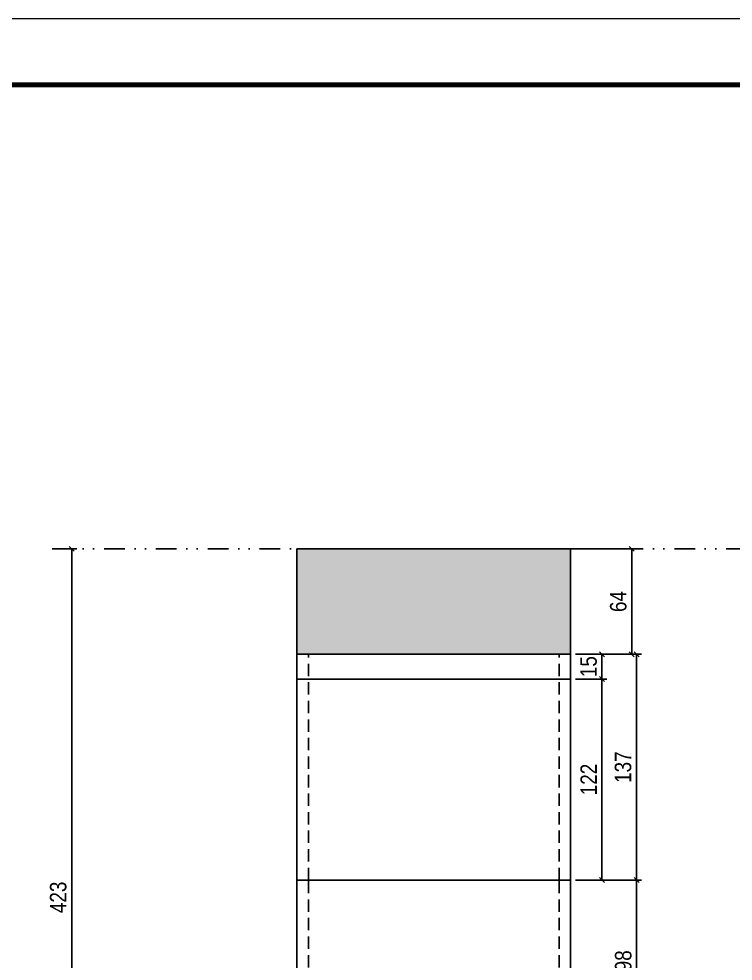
# Model space of a CAD drawing. Header units: millimetres. Extents: x 787 to 8287, y -592 to 17063.
# Drawn here: x 1859 to 2292, y 4481 to 5053 of the extents above; entities that cross this region are included whole.
import ezdxf

# ---------------------------------------------------------------- set-up
doc = ezdxf.new("R2010")
doc.units = ezdxf.units.MM
for name, pattern in [('DASHED', [0.75, 0.5, -0.25]), ('DIVIDE2', [0.625, 0.25, -0.125, 0, -0.125, 0, -0.125]), ('HIDDEN', [0.375, 0.25, -0.125])]:
    doc.linetypes.add(name, pattern=pattern)
for name, color, linetype in [('COTA', 241, 'Continuous'), ('Nível', 160, 'Continuous'), ('Painéis', 200, 'Continuous'), ('Sarrafo de Pressão', 42, 'HIDDEN')]:
    doc.layers.add(name, color=color, linetype=linetype)
doc.layers.add('Folhas', color=255, linetype='Continuous', lineweight=9)
doc.layers.add('SARRAFO DE PRESSAO', color=251, linetype='DASHED', lineweight=9)
doc.styles.add('COTA TECNICA', font='techl___.ttf', dxfattribs={"height": 10})
doc.styles.add('COTA TECNICA-50', font='techl___.ttf', dxfattribs={"height": 10})
doc.dimstyles.new('COTA PAINEL-50', dxfattribs={"dimtxt": 10, "dimasz": 3, "dimexe": 3, "dimexo": 3, "dimgap": 3, "dimtad": 1, "dimdec": 1, "dimzin": 12, "dimdsep": 46, "dimtxsty": 'COTA TECNICA-50', "dimblk1": 'OBLIQUE', "dimblk2": 'OBLIQUE', "dimsah": 1, "dimcen": 0.9, "dimclrd": 4, "dimclre": 4, "dimclrt": 240, "dimadec": 1, "dimazin": 3, "dimtfac": 1, "dimtdec": 1, "dimtmove": 0, "dimatfit": 3, "dimfxl": 0, "dimtolj": 1, "dimtzin": 12, "dimarcsym": 0})
doc.dimstyles.new('PAINEL', dxfattribs={"dimtxt": 10, "dimasz": 3, "dimexe": 3, "dimexo": 3, "dimgap": 3, "dimtad": 1, "dimdec": 1, "dimzin": 12, "dimdsep": 46, "dimtxsty": 'COTA TECNICA', "dimblk1": 'OBLIQUE', "dimblk2": 'OBLIQUE', "dimsah": 1, "dimcen": 0.9, "dimclrd": 4, "dimclre": 4, "dimclrt": 240, "dimadec": 1, "dimazin": 3, "dimtfac": 1, "dimtdec": 1, "dimtmove": 0, "dimatfit": 3, "dimfxl": 0, "dimtolj": 1, "dimtzin": 12, "dimarcsym": 0})

# ---------------------------------------------------------------- blocks, each defined once
blk = doc.blocks.new('9999999999')
at = {"layer": 'Folhas'}
blk.add_lwpolyline([(98138.98, 34190.21), (99623.98, 34190.21), (99623.98, 35240.21), (98138.98, 35240.21)], close=True, dxfattribs=at)
at = {"layer": 'Folhas', "color": 30, "const_width": 3}
blk.add_lwpolyline([(98213.98, 34230.21), (99583.98, 34230.21), (99583.98, 35200.21), (98213.98, 35200.21)], close=True, dxfattribs=at)
blk = doc.blocks.new('_Oblique')
at = {"color": 0, "linetype": 'ByBlock', "lineweight": -2}
blk.add_line((-0.5, -0.5), (0.5, 0.5), dxfattribs=at)
blk = doc.blocks.new('*D1318')
at = {"layer": 'COTA', "color": 4, "lineweight": -2}
for p, q in [((1882.04, 4731.1), (1893.89, 4731.1)), ((1890.89, 4308.1), (1890.89, 4731.1)), ((1882.04, 4308.1), (1893.89, 4308.1))]:
    blk.add_line(p, q, dxfattribs=at)
at = {"layer": 'Defpoints', "color": 0}
for p in [(1879.04, 4731.1), (1890.89, 4731.1), (1879.04, 4308.1)]:
    blk.add_point(p, dxfattribs=at)
at = {"layer": 'COTA', "color": 4, "lineweight": -2, "xscale": 3, "yscale": 3, "zscale": 3}
for p, rotation in [((1890.89, 4731.1), 90), ((1890.89, 4308.1), 270)]:
    blk.add_blockref('_Oblique', p, dxfattribs=dict(at, rotation=rotation))
at = {"layer": 'COTA', "color": 240, "insert": (1882.68, 4519.6), "char_height": 10, "attachment_point": 5, "rotation": 90, "style": 'COTA TECNICA-50'}
blk.add_mtext('\\A1;423', dxfattribs=at)
blk = doc.blocks.new('*D631')
at = {"layer": 'COTA', "color": 4, "lineweight": -2}
for p, q in [((2196.5, 4530.1), (2236.54, 4530.1)), ((2233.54, 4432.1), (2233.54, 4530.1)), ((2196.5, 4432.1), (2236.54, 4432.1))]:
    blk.add_line(p, q, dxfattribs=at)
at = {"layer": 'Defpoints', "color": 0}
for p in [(2193.5, 4530.1), (2233.54, 4530.1), (2193.5, 4432.1)]:
    blk.add_point(p, dxfattribs=at)
at = {"layer": 'COTA', "color": 4, "lineweight": -2, "xscale": 3, "yscale": 3, "zscale": 3}
for p, rotation in [((2233.54, 4530.1), 90), ((2233.54, 4432.1), 270)]:
    blk.add_blockref('_Oblique', p, dxfattribs=dict(at, rotation=rotation))
at = {"layer": 'COTA', "color": 240, "insert": (2225.44, 4481.1), "char_height": 10, "attachment_point": 5, "rotation": 90, "style": 'COTA TECNICA-50'}
blk.add_mtext('\\A1;98', dxfattribs=at)
blk = doc.blocks.new('*D632')
at = {"layer": 'COTA', "color": 4, "lineweight": -2}
for p, q in [((2162.5, 4731.1), (2233.54, 4731.1)), ((2230.54, 4667.1), (2230.54, 4731.1)), ((2196.5, 4667.1), (2233.54, 4667.1))]:
    blk.add_line(p, q, dxfattribs=at)
at = {"layer": 'Defpoints', "color": 0}
for p in [(2159.5, 4731.1), (2230.54, 4731.1), (2193.5, 4667.1)]:
    blk.add_point(p, dxfattribs=at)
at = {"layer": 'COTA', "color": 4, "lineweight": -2, "xscale": 3, "yscale": 3, "zscale": 3}
for p, rotation in [((2230.54, 4731.1), 90), ((2230.54, 4667.1), 270)]:
    blk.add_blockref('_Oblique', p, dxfattribs=dict(at, rotation=rotation))
at = {"layer": 'COTA', "color": 240, "insert": (2222.44, 4699.1), "char_height": 10, "attachment_point": 5, "rotation": 90, "style": 'COTA TECNICA-50'}
blk.add_mtext('\\A1;64', dxfattribs=at)
blk = doc.blocks.new('*D633')
at = {"layer": 'COTA', "color": 4, "lineweight": -2}
for p, q in [((2196.5, 4667.1), (2236.54, 4667.1)), ((2233.54, 4667.1), (2233.54, 4530.1)), ((2196.5, 4530.1), (2236.54, 4530.1))]:
    blk.add_line(p, q, dxfattribs=at)
at = {"layer": 'Defpoints', "color": 0}
for p in [(2193.5, 4667.1), (2193.5, 4530.1), (2233.54, 4530.1)]:
    blk.add_point(p, dxfattribs=at)
at = {"layer": 'COTA', "color": 4, "lineweight": -2, "xscale": 3, "yscale": 3, "zscale": 3}
for p, rotation in [((2233.54, 4667.1), 90), ((2233.54, 4530.1), 270)]:
    blk.add_blockref('_Oblique', p, dxfattribs=dict(at, rotation=rotation))
at = {"layer": 'COTA', "color": 240, "insert": (2225.32, 4598.6), "char_height": 10, "attachment_point": 5, "rotation": 90, "style": 'COTA TECNICA-50'}
blk.add_mtext('\\A1;137', dxfattribs=at)
blk = doc.blocks.new('*D1583')
at = {"layer": 'Defpoints', "color": 0}
for p in [(2193.5, 4652.1), (2212.52, 4652.1), (2193.5, 4530.1)]:
    blk.add_point(p, dxfattribs=at)
at = {"layer": 'Painéis', "color": 4, "lineweight": -2}
for p, q in [((2196.5, 4652.1), (2215.52, 4652.1)), ((2212.52, 4530.1), (2212.52, 4652.1)), ((2196.5, 4530.1), (2215.52, 4530.1))]:
    blk.add_line(p, q, dxfattribs=at)
at = {"layer": 'Painéis', "color": 4, "lineweight": -2, "xscale": 3, "yscale": 3, "zscale": 3}
for p, rotation in [((2212.52, 4652.1), 90), ((2212.52, 4530.1), 270)]:
    blk.add_blockref('_Oblique', p, dxfattribs=dict(at, rotation=rotation))
at = {"layer": 'Painéis', "color": 240, "insert": (2204.46, 4591.1), "char_height": 10, "attachment_point": 5, "rotation": 90, "style": 'COTA TECNICA'}
blk.add_mtext('\\A1;122', dxfattribs=at)
blk = doc.blocks.new('*D1584')
at = {"layer": 'Defpoints', "color": 0}
for p in [(2193.5, 4667.1), (2212.52, 4667.1), (2193.5, 4652.1)]:
    blk.add_point(p, dxfattribs=at)
at = {"layer": 'Painéis', "color": 4, "lineweight": -2}
for p, q in [((2196.5, 4667.1), (2215.52, 4667.1)), ((2212.52, 4652.1), (2212.52, 4667.1)), ((2196.5, 4652.1), (2215.52, 4652.1))]:
    blk.add_line(p, q, dxfattribs=at)
at = {"layer": 'Painéis', "color": 4, "lineweight": -2, "xscale": 3, "yscale": 3, "zscale": 3}
for p, rotation in [((2212.52, 4667.1), 90), ((2212.52, 4652.1), 270)]:
    blk.add_blockref('_Oblique', p, dxfattribs=dict(at, rotation=rotation))
at = {"layer": 'Painéis', "color": 240, "insert": (2204.41, 4659.6), "char_height": 10, "attachment_point": 5, "rotation": 90, "style": 'COTA TECNICA'}
blk.add_mtext('\\A1;15', dxfattribs=at)

msp = doc.modelspace()

# ---------------------------------------------------------------- hatches: boundary and pattern name
at = {"layer": 'COTA', "linetype": 'ByBlock'}
h = msp.add_hatch(dxfattribs=at)
h.set_pattern_fill('AR-CONC', color=256, scale=0.03)
h.set_pattern_definition([(50, (-6343.5835, 619.1103), (5.46554, -0.4781726), [0.5715, -6.2865]), (355, (-6343.5835, 619.1103), (-1.0573026, 5.7317054), [0.4572, -5.0292175]), (100.451445, (-6343.128, 619.0705), (4.4082374, 5.2535326), [0.4857003, -5.3427073]), (46.1842, (-6343.5835, 620.6343), (8.132371, -1.26127), [0.85725, -9.42975]), (96.63556, (-6342.906, 620.529), (7.122124, 7.422784), [0.728551, -8.014068]), (351.18415, (-6343.5835, 620.634), (7.122124, 7.422784), [0.685799, -7.543792]), (21, (-6342.8215, 620.2533), (4.5484317, -3.067956), [0.5715, -6.2865]), (326, (-6342.8215, 620.2533), (1.854061, 5.525639), [0.4572, -5.0292]), (71.451445, (-6342.4425, 619.9977), (6.4024926, 2.457683), [0.4857003, -5.342698]), (37.5, (-6343.5835, 619.1103), (0.0926581, 2.53665117), [0, -4.96824, 0, -5.1054, 0, -5.04825]), (7.5, (-6343.5835, 619.1103), (2.0045899, 3.00541724), [0, -2.91084, 0, -4.85394, 0, -1.92405]), (327.5, (-6345.2828, 619.1103), (4.06771786, -0.1718623), [0, -1.905, 0, -5.9436, 0, -7.8867]), (317.5, (-6346.0448, 619.1103), (4.4438754, 0.7627947), [0, -2.4765, 0, -3.94716, 0, -5.6007])])
h.paths.add_polyline_path([(2027.5, 4731.1), (2027.5, 4667.1), (2193.5, 4667.1), (2193.5, 4731.1)])

# ---------------------------------------------------------------- linework, layer by layer
for p, q in [((2027.5, 4731.1), (2027.5, 4731.1)), ((2027.5, 4667.1), (2027.5, 4731.1)), ((2027.5, 4731.1), (2193.5, 4731.1)), ((2193.5, 4667.1), (2193.5, 4731.1))]:
    msp.add_line(p, q, dxfattribs=at)
at = {"layer": 'Nível', "color": 4, "linetype": 'DIVIDE2', "ltscale": 50}
msp.add_line((1879.04, 4731.1), (2870.5, 4731.1), dxfattribs=at)
at = {"layer": 'Painéis'}
for p, q in [((2159.5, 4667.1), (2027.5, 4667.1)), ((2193.5, 4667.1), (2027.5, 4667.1)), ((2027.5, 4667.1), (2027.5, 4432.1)), ((2193.5, 4432.1), (2193.5, 4667.1)), ((2193.5, 4652.1), (2027.5, 4652.1)), ((2027.5, 4530.1), (2193.5, 4530.1))]:
    msp.add_line(p, q, dxfattribs=at)
at = {"layer": 'Sarrafo de Pressão', "ltscale": 30}
for p, q in [((2034.5, 4530.1), (2034.5, 4667.1)), ((2186.5, 4530.1), (2186.5, 4667.1)), ((2034.5, 4432.1), (2034.5, 4530.1)), ((2186.5, 4432.1), (2186.5, 4530.1))]:
    msp.add_line(p, q, dxfattribs=at)

# ---------------------------------------------------------------- block references
at = {"layer": 'SARRAFO DE PRESSAO', "color": 6, "linetype": 'ByBlock'}
msp.add_blockref('9999999999', (-96713.48, -30187.51), dxfattribs=at)

# ---------------------------------------------------------------- dimensions: what is measured, and where the dimension line sits
at = {"layer": 'COTA'}
for base, p1, p2, picture, middle in [((1890.89, 4731.1), (1879.04, 4308.1), (1879.04, 4731.1), '*D1318', (1882.68, 4519.6)), ((2230.54, 4731.1), (2193.5, 4667.1), (2159.5, 4731.1), '*D632', (2222.44, 4699.1)), ((2233.54, 4530.1), (2193.5, 4667.1), (2193.5, 4530.1), '*D633', (2225.32, 4598.6)), ((2233.54, 4530.1), (2193.5, 4432.1), (2193.5, 4530.1), '*D631', (2225.44, 4481.1))]:
    dim = msp.add_linear_dim(base=base, p1=p1, p2=p2, angle=90, dimstyle='COTA PAINEL-50', dxfattribs=at)
    dim.commit()
    dim.dimension.update_dxf_attribs({"geometry": picture, "text_midpoint": middle})
at = {"layer": 'Painéis'}
dim = msp.add_linear_dim(base=(2212.52, 4667.1), p1=(2193.5, 4652.1), p2=(2193.5, 4667.1), angle=90, dimstyle='PAINEL', dxfattribs=at)
dim.commit()
dim.dimension.update_dxf_attribs({"geometry": '*D1584', "text_midpoint": (2212.52, 4659.6), "dimtype": 160})
dim = msp.add_linear_dim(base=(2212.52, 4652.1), p1=(2193.5, 4530.1), p2=(2193.5, 4652.1), angle=90, dimstyle='PAINEL', dxfattribs=at)
dim.commit()
dim.dimension.update_dxf_attribs({"geometry": '*D1583', "text_midpoint": (2204.46, 4591.1)})

doc.saveas('drawing.dxf')
